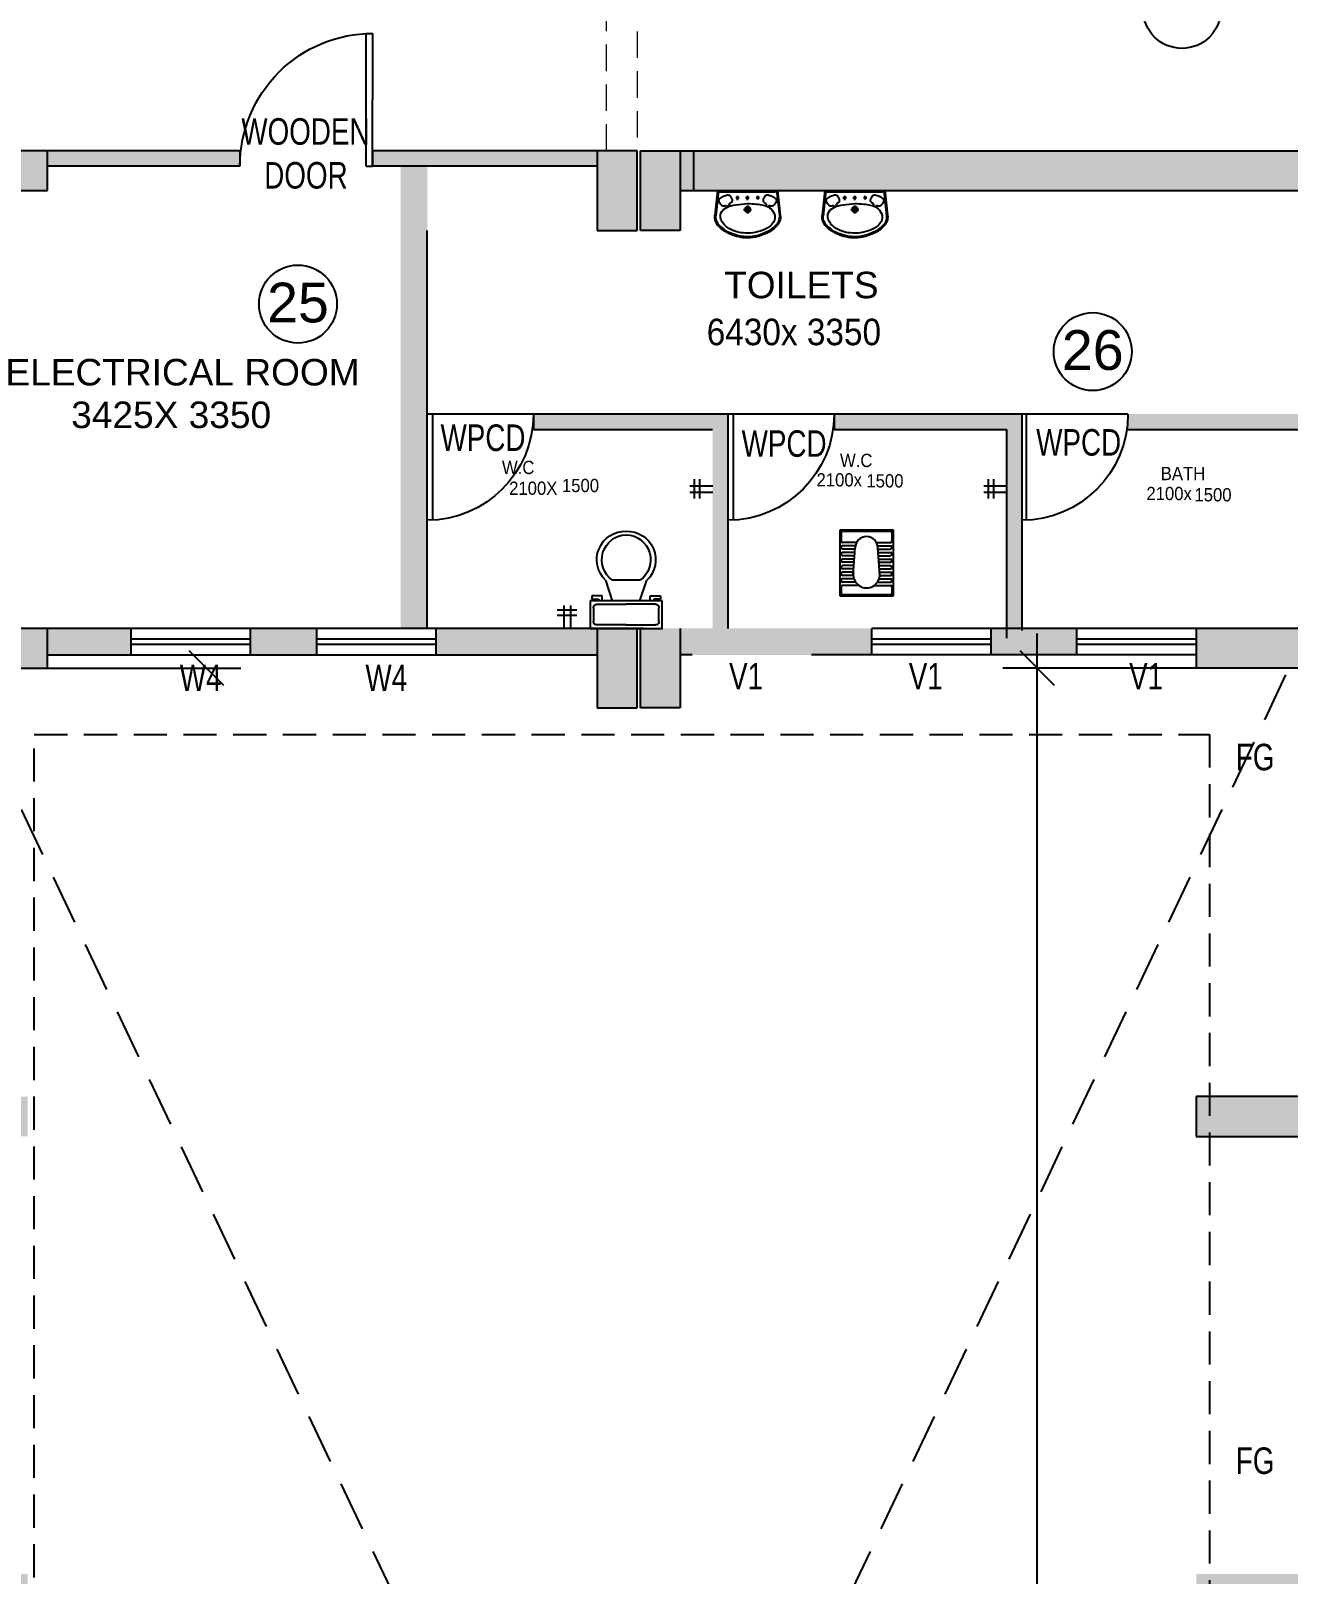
# Model space of a CAD drawing. Extents: x 11034434 to 11724204, y -4674497 to -3911811.
# Drawn here: x 11281736 to 11291213, y -4629742 to -4618108 of the extents above; entities that cross this region are included whole.
import ezdxf

# ---------------------------------------------------------------- set-up
doc = ezdxf.new("R2010")
doc.units = 0
doc.header["$MEASUREMENT"] = 0
for name, pattern in [('DASHED', [0.75, 0.5, -0.25]), ('DASHED2', [0.375, 0.25, -0.125]), ('HIDDEN', [0.375, 0.25, -0.125])]:
    doc.linetypes.add(name, pattern=pattern)
doc.layers.get('0').update_dxf_attribs({"color": 251, "linetype": 'CONTINUOUS'})
doc.layers.add('BEAM', color=251, linetype='CONTINUOUS')
doc.layers.add('HATCH', color=251, linetype='CONTINUOUS')
doc.styles.add('ARIAL', font='arial.ttf', dxfattribs={"width": 0.75})
doc.styles.get("Standard").update_dxf_attribs({"font": 'arial.ttf'})

msp = doc.modelspace()

# ---------------------------------------------------------------- hatches: boundary and pattern name
at = {"ltscale": 500}
for points in [[(11281860.7, -4619012), (11283312, -4619012), (11283312, -4619126.7), (11281860.7, -4619126.7)], [(11284312, -4619012.7), (11286005.7, -4619012.7), (11286005.7, -4619126.8), (11284312, -4619126.8)], [(11286630.7, -4619012), (11297450.7, -4619012), (11297450.7, -4619312), (11286630.7, -4619312)], [(11284523.9, -4619126.8), (11284523.9, -4622612), (11284723.9, -4622612), (11284723.9, -4619126.8)], [(11286875.4, -4621112), (11285523.9, -4621112.8), (11285523.9, -4620997.8), (11286990.4, -4620997), (11286990.4, -4622612), (11286875.4, -4622612)], [(11287790.7, -4620997), (11289205.7, -4620997), (11289205.7, -4622612), (11289090.7, -4622612), (11289090.7, -4621112), (11287790.7, -4621112)], [(11291305.7, -4621112), (11290005.7, -4621112), (11290005.7, -4620997), (11291420.7, -4620997), (11291420.7, -4622612), (11291305.7, -4622612)], [(11282490.7, -4622612), (11281860.7, -4622612), (11281860.7, -4622812), (11282490.7, -4622812)], [(11283890.7, -4622612), (11283390.7, -4622612), (11283390.7, -4622812), (11283890.7, -4622812)], [(11287641.3, -4622612), (11286630.7, -4622612), (11286630.7, -4622812), (11287641.3, -4622812)], [(11287620.7, -4622612), (11288075.7, -4622612), (11288075.7, -4622812), (11287620.7, -4622812)], [(11289620.7, -4622612), (11288975.7, -4622612), (11288975.7, -4622812), (11289620.7, -4622812)]]:
    msp.add_hatch(color=256, dxfattribs=at).paths.add_polyline_path(points)
at = {"lineweight": -3, "ltscale": 500}
msp.add_hatch(color=256, dxfattribs=at).paths.add_polyline_path([(11286005.7, -4622612), (11284790.7, -4622612), (11284790.7, -4622812), (11286005.7, -4622812)])
at = {"layer": 'HATCH', "ltscale": 500}
h = msp.add_hatch(color=251, dxfattribs=at)
h.dxf.hatch_style = 1
h.paths.add_polyline_path([(11284390.7, -4648802), (11284690.7, -4648802), (11284690.7, -4649702), (11284390.7, -4649702)])
h.paths.add_polyline_path([(11327800.7, -4652667), (11328700.7, -4652667), (11328700.7, -4652967), (11327800.7, -4652967)])
h.paths.add_polyline_path([(11302215.7, -4658732), (11302515.7, -4658732), (11302515.7, -4659632), (11302215.7, -4659632)])
h.paths.add_polyline_path([(11324600.7, -4658732), (11325200.7, -4658732), (11325200.7, -4659032), (11324600.7, -4659032)])
h.paths.add_polyline_path([(11280960.7, -4640612), (11281710.7, -4640612), (11281710.7, -4640912), (11280960.7, -4640912)])
h.paths.add_polyline_path([(11280960.7, -4644142), (11281860.7, -4644142), (11281860.7, -4644442), (11280960.7, -4644442)])
h.paths.add_polyline_path([(11317942.4, -4658632), (11318770.7, -4658632), (11318770.7, -4658932), (11317942.4, -4658932)])
h.paths.add_polyline_path([(11294185.7, -4658032), (11294485.7, -4658032), (11294485.7, -4658932), (11294185.7, -4658932)])
h.paths.add_polyline_path([(11288015.7, -4658182), (11288315.7, -4658182), (11288315.7, -4658932), (11288015.7, -4658932)])
h.paths.add_polyline_path([(11287690.7, -4658957), (11287990.7, -4658957), (11287990.7, -4659707), (11287690.7, -4659707)])
h.paths.add_polyline_path([(11280960.7, -4629742), (11281710.7, -4629742), (11281710.7, -4630042), (11280960.7, -4630042)])
h.paths.add_polyline_path([(11327800.7, -4629742), (11328700.7, -4629742), (11328700.7, -4630042), (11327800.7, -4630042)])
h.paths.add_polyline_path([(11280860.7, -4648802), (11281160.7, -4648802), (11281160.7, -4649702), (11280860.7, -4649702)])
h.paths.add_polyline_path([(11287690.7, -4658182), (11287990.7, -4658182), (11287990.7, -4658932), (11287690.7, -4658932)])
h.paths.add_polyline_path([(11327700.7, -4616012), (11328000.7, -4616012), (11328000.7, -4615033.7), (11327700.7, -4615033.7)])
h.paths.add_polyline_path([(11280960.7, -4637012), (11281710.7, -4637012), (11281710.7, -4637312), (11280960.7, -4637312)])
h.paths.add_polyline_path([(11309415.7, -4658732), (11309715.7, -4658732), (11309715.7, -4659632), (11309415.7, -4659632)])
h.paths.add_polyline_path([(11327800.7, -4609782), (11328700.7, -4609782), (11328700.7, -4610082), (11327800.7, -4610082)])
h.paths.add_polyline_path([(11327800.7, -4626142), (11328700.7, -4626142), (11328700.7, -4626442), (11327800.7, -4626442)])
h.paths.add_polyline_path([(11280960.7, -4633412), (11281710.7, -4633412), (11281710.7, -4633712), (11280960.7, -4633712)])
h.paths.add_polyline_path([(11313015.7, -4652702), (11313315.7, -4652702), (11313315.7, -4653602), (11313015.7, -4653602)])
h.paths.add_polyline_path([(11327800.7, -4633412), (11328700.7, -4633412), (11328700.7, -4633712), (11327800.7, -4633712)])
h.paths.add_polyline_path([(11286005.7, -4619012), (11286305.7, -4619012), (11286305.7, -4619612), (11286005.7, -4619612)])
h.paths.add_polyline_path([(11280960.7, -4619012), (11281860.7, -4619012), (11281860.7, -4619312), (11280960.7, -4619312)])
h.paths.add_polyline_path([(11327800.7, -4619012), (11328600.7, -4619012), (11328600.7, -4619312), (11327800.7, -4619312)])
h.paths.add_polyline_path([(11324600.7, -4647742), (11325299.6, -4647742), (11325299.6, -4648042), (11324600.7, -4648042)])
h.paths.add_polyline_path([(11321770.7, -4658632), (11322598.9, -4658632), (11322598.9, -4658932), (11321770.7, -4658932)])
h.paths.add_polyline_path([(11327800.7, -4640612), (11328700.7, -4640612), (11328700.7, -4640912), (11327800.7, -4640912)])
h.paths.add_polyline_path([(11286005.7, -4615412), (11286305.7, -4615412), (11286305.7, -4616012), (11286005.7, -4616012)])
h.paths.add_polyline_path([(11286330.7, -4615412), (11286630.7, -4615412), (11286630.7, -4616012), (11286330.7, -4616012)])
h.paths.add_polyline_path([(11282340.7, -4615112), (11282640.7, -4615112), (11282640.7, -4616012), (11282340.7, -4616012)])
h.paths.add_polyline_path([(11327800.7, -4658632), (11328700.7, -4658632), (11328700.7, -4658932), (11327800.7, -4658932)])
h.paths.add_polyline_path([(11300450.7, -4607482), (11300750.7, -4607482), (11300750.7, -4608382), (11300450.7, -4608382)])
h.paths.add_polyline_path([(11306480.7, -4607482), (11306780.7, -4607482), (11306780.7, -4608382), (11306480.7, -4608382)])
h.paths.add_polyline_path([(11284390.7, -4658182), (11284690.7, -4658182), (11284690.7, -4658932), (11284390.7, -4658932)])
h.paths.add_polyline_path([(11286330.7, -4619012), (11286630.7, -4619012), (11286630.7, -4619612), (11286330.7, -4619612)])
h.paths.add_polyline_path([(11297150.7, -4607482), (11297450.7, -4607482), (11297450.7, -4608382), (11297150.7, -4608382)])
h.paths.add_polyline_path([(11282340.7, -4609232), (11282640.7, -4609232), (11282640.7, -4609982), (11282340.7, -4609982)])
h.paths.add_polyline_path([(11286005.7, -4622612), (11286305.7, -4622612), (11286305.7, -4623212), (11286005.7, -4623212)])
h.paths.add_polyline_path([(11286330.7, -4623212), (11286630.7, -4623212), (11286630.7, -4622612), (11286330.7, -4622612)])
h.paths.add_polyline_path([(11284390.7, -4643692), (11284690.7, -4643692), (11284690.7, -4644442), (11284390.7, -4644442)])
h.paths.add_polyline_path([(11286005.7, -4609232), (11286305.7, -4609232), (11286305.7, -4609982), (11286005.7, -4609982)])
h.paths.add_polyline_path([(11283940.7, -4658957), (11284690.7, -4658957), (11284690.7, -4659257), (11283940.7, -4659257)])
h.paths.add_polyline_path([(11313015.7, -4658732), (11313315.7, -4658732), (11313315.7, -4659632), (11313015.7, -4659632)])
h.paths.add_polyline_path([(11284390.7, -4652702), (11284690.7, -4652702), (11284690.7, -4653452), (11284390.7, -4653452)])
h.paths.add_polyline_path([(11305815.7, -4658732), (11306115.7, -4658732), (11306115.7, -4659632), (11305815.7, -4659632)])
h.paths.add_polyline_path([(11327800.7, -4622612), (11328700.7, -4622612), (11328700.7, -4622912), (11327800.7, -4622912)])
h.paths.add_polyline_path([(11280960.7, -4626142), (11281710.7, -4626142), (11281710.7, -4626442), (11280960.7, -4626442)])
h.paths.add_polyline_path([(11321770.7, -4658957), (11322370.7, -4658957), (11322370.7, -4659257), (11321770.7, -4659257)])
h.paths.add_polyline_path([(11280685.7, -4658957), (11281435.7, -4658957), (11281435.7, -4659257), (11280685.7, -4659257)])
h.paths.add_polyline_path([(11318170.7, -4658957), (11318770.7, -4658957), (11318770.7, -4659257), (11318170.7, -4659257)])
h.paths.add_polyline_path([(11281860.7, -4622612), (11280960.7, -4622612), (11280960.7, -4622912), (11281860.7, -4622912)])
h.paths.add_polyline_path([(11294185.7, -4652702), (11294485.7, -4652702), (11294485.7, -4653602), (11294185.7, -4653602)])
h.paths.add_polyline_path([(11298615.7, -4658732), (11298915.7, -4658732), (11298915.7, -4659632), (11298615.7, -4659632)])
h.paths.add_polyline_path([(11318470.7, -4652702), (11318770.7, -4652702), (11318770.7, -4653602), (11318470.7, -4653602)])
h.paths.add_polyline_path([(11327800.7, -4644142), (11328700.7, -4644142), (11328700.7, -4644442), (11327800.7, -4644442)])
h.paths.add_polyline_path([(11327800.7, -4649402), (11328778.9, -4649402), (11328778.9, -4649702), (11327800.7, -4649702)])
h.paths.add_polyline_path([(11288760.7, -4609082), (11289060.7, -4609082), (11289060.7, -4609982), (11288760.7, -4609982)])
edge = h.paths.add_edge_path()
edge.add_line((11309265.7, -4609082), (11309265.7, -4609982))
edge.add_line((11321770.7, -4649702), (11322748.9, -4649702))
edge.add_line((11287690.7, -4643692), (11287690.7, -4644442))
edge.add_line((11309565.7, -4616012), (11309565.7, -4615112))
edge.add_line((11287990.7, -4653452), (11287990.7, -4652702))
edge.add_line((11288015.7, -4652702), (11288015.7, -4653452))
h.paths.add_polyline_path([(11306480.7, -4649402), (11307380.7, -4649402), (11307380.7, -4649702), (11306480.7, -4649702)], flags=17)
h.paths.add_polyline_path([(11291120.7, -4648802), (11291420.7, -4648802), (11291420.7, -4649702), (11291120.7, -4649702)], flags=17)
h.paths.add_polyline_path([(11288015.7, -4648952), (11288315.7, -4648952), (11288315.7, -4649702), (11288015.7, -4649702)], flags=17)
h.paths.add_polyline_path([(11288015.7, -4652702), (11288315.7, -4652702), (11288315.7, -4653452), (11288015.7, -4653452)], flags=17)
h.paths.add_polyline_path([(11296472.4, -4649402), (11297450.7, -4649402), (11297450.7, -4649702), (11296472.4, -4649702)], flags=17)
h.paths.add_polyline_path([(11298276.5, -4652702), (11299254.8, -4652702), (11299254.8, -4653002), (11298276.5, -4653002)], flags=17)
h.paths.add_polyline_path([(11311840.7, -4649402), (11312740.7, -4649402), (11312740.7, -4649702), (11311840.7, -4649702)], flags=17)
h.paths.add_polyline_path([(11300450.7, -4649402), (11301428.9, -4649402), (11301428.9, -4649702), (11300450.7, -4649702)], flags=17)
h.paths.add_polyline_path([(11317870.7, -4649402), (11318770.7, -4649402), (11318770.7, -4649702), (11317870.7, -4649702)], flags=17)
h.paths.add_polyline_path([(11287690.7, -4648952), (11287990.7, -4648952), (11287990.7, -4649702), (11287690.7, -4649702)], flags=17)
h.paths.add_polyline_path([(11287690.7, -4652702), (11287990.7, -4652702), (11287990.7, -4653452), (11287690.7, -4653452)], flags=17)
h.paths.add_polyline_path([(11311840.7, -4622612), (11312740.7, -4622612), (11312740.7, -4622912), (11311840.7, -4622912)], flags=17)
h.paths.add_polyline_path([(11306480.7, -4615412), (11306780.7, -4615412), (11306780.7, -4616012), (11306480.7, -4616012)], flags=16)
h.paths.add_polyline_path([(11306480.7, -4629742), (11307380.7, -4629742), (11307380.7, -4630042), (11306480.7, -4630042)], flags=17)
h.paths.add_polyline_path([(11303250.7, -4613552), (11303850.7, -4613552), (11303850.7, -4613852), (11303250.7, -4613852)], flags=17)
h.paths.add_polyline_path([(11303250.7, -4615712), (11303850.7, -4615712), (11303850.7, -4616012), (11303250.7, -4616012)], flags=16)
h.paths.add_polyline_path([(11311840.7, -4644142), (11312740.7, -4644142), (11312740.7, -4644442), (11311840.7, -4644442)], flags=17)
h.paths.add_polyline_path([(11287690.7, -4643692), (11287990.7, -4643692), (11287990.7, -4644442), (11287690.7, -4644442)], flags=17)
h.paths.add_polyline_path([(11297450.7, -4633712), (11296550.7, -4633712), (11296550.7, -4633412), (11297450.7, -4633412)], flags=17)
h.paths.add_polyline_path([(11290520.7, -4640612), (11291420.7, -4640612), (11291420.7, -4640912), (11290520.7, -4640912)], flags=17)
h.paths.add_polyline_path([(11297150.7, -4643842), (11297450.7, -4643842), (11297450.7, -4644742), (11297150.7, -4644742)], flags=17)
h.paths.add_polyline_path([(11290520.7, -4644142), (11291420.7, -4644142), (11291420.7, -4644442), (11290520.7, -4644442)], flags=17)
h.paths.add_polyline_path([(11306480.7, -4640612), (11307380.7, -4640612), (11307380.7, -4640912), (11306480.7, -4640912)], flags=17)
h.paths.add_polyline_path([(11288015.7, -4643692), (11288315.7, -4643692), (11288315.7, -4644442), (11288015.7, -4644442)], flags=17)
h.paths.add_polyline_path([(11290520.7, -4637012), (11291420.7, -4637012), (11291420.7, -4637312), (11290520.7, -4637312)], flags=17)
h.paths.add_polyline_path([(11311840.7, -4626142), (11312740.7, -4626142), (11312740.7, -4626442), (11311840.7, -4626442)], flags=17)
h.paths.add_polyline_path([(11311840.7, -4637012), (11312740.7, -4637012), (11312740.7, -4637312), (11311840.7, -4637312)], flags=17)
h.paths.add_polyline_path([(11311840.7, -4633412), (11312740.7, -4633412), (11312740.7, -4633712), (11311840.7, -4633712)], flags=17)
h.paths.add_polyline_path([(11315340.7, -4647742), (11315940.7, -4647742), (11315940.7, -4648042), (11315340.7, -4648042)], flags=17)
h.paths.add_polyline_path([(11321770.7, -4629742), (11322670.7, -4629742), (11322670.7, -4630042), (11321770.7, -4630042)], flags=17)
h.paths.add_polyline_path([(11317870.7, -4629742), (11318770.7, -4629742), (11318770.7, -4630042), (11317870.7, -4630042)], flags=17)
h.paths.add_polyline_path([(11300450.7, -4636712), (11300750.7, -4636712), (11300750.7, -4637612), (11300450.7, -4637612)], flags=17)
h.paths.add_polyline_path([(11306480.7, -4637012), (11307380.7, -4637012), (11307380.7, -4637312), (11306480.7, -4637312)], flags=17)
h.paths.add_polyline_path([(11321770.7, -4649402), (11322748.9, -4649402), (11322748.9, -4649702), (11321770.7, -4649702)], flags=17)
h.paths.add_polyline_path([(11297150.7, -4636712), (11297450.7, -4636712), (11297450.7, -4637612), (11297150.7, -4637612)], flags=17)
h.paths.add_polyline_path([(11318470.7, -4636712), (11318770.7, -4636712), (11318770.7, -4637612), (11318470.7, -4637612)], flags=17)
h.paths.add_polyline_path([(11300450.7, -4629742), (11301350.7, -4629742), (11301350.7, -4630042), (11300450.7, -4630042)], flags=17)
h.paths.add_polyline_path([(11313568.2, -4615712), (11314468.2, -4615712), (11314468.2, -4616012), (11313568.2, -4616012)], flags=17)
h.paths.add_polyline_path([(11317870.7, -4615712), (11318770.7, -4615712), (11318770.7, -4616012), (11317870.7, -4616012)], flags=17)
h.paths.add_polyline_path([(11321770.7, -4615712), (11322670.7, -4615712), (11322670.7, -4616012), (11321770.7, -4616012)], flags=17)
h.paths.add_polyline_path([(11306480.7, -4633412), (11307380.7, -4633412), (11307380.7, -4633712), (11306480.7, -4633712)], flags=17)
h.paths.add_polyline_path([(11300450.7, -4633412), (11301350.7, -4633412), (11301350.7, -4633712), (11300450.7, -4633712)], flags=17)
h.paths.add_polyline_path([(11294020.7, -4647742), (11294620.7, -4647742), (11294620.7, -4648042), (11294020.7, -4648042)], flags=17)
h.paths.add_polyline_path([(11306480.7, -4622612), (11307380.7, -4622612), (11307380.7, -4622912), (11306480.7, -4622912)], flags=17)
h.paths.add_polyline_path([(11290520.7, -4633412), (11291420.7, -4633412), (11291420.7, -4633712), (11290520.7, -4633712)], flags=17)
h.paths.add_polyline_path([(11321770.7, -4633412), (11322670.7, -4633412), (11322670.7, -4633712), (11321770.7, -4633712)], flags=17)
h.paths.add_polyline_path([(11317870.7, -4633412), (11318770.7, -4633412), (11318770.7, -4633712), (11317870.7, -4633712)], flags=17)
h.paths.add_polyline_path([(11321770.7, -4636712), (11322070.7, -4636712), (11322070.7, -4637612), (11321770.7, -4637612)], flags=17)
h.paths.add_polyline_path([(11300450.7, -4640312), (11300750.7, -4640312), (11300750.7, -4641212), (11300450.7, -4641212)], flags=17)
h.paths.add_polyline_path([(11321770.7, -4643842), (11322070.7, -4643842), (11322070.7, -4644742), (11321770.7, -4644742)], flags=17)
h.paths.add_polyline_path([(11306480.7, -4626142), (11307380.7, -4626142), (11307380.7, -4626442), (11306480.7, -4626442)], flags=17)
h.paths.add_polyline_path([(11318470.7, -4625842), (11318770.7, -4625842), (11318770.7, -4626742), (11318470.7, -4626742)], flags=17)
h.paths.add_polyline_path([(11321770.7, -4625842), (11322070.7, -4625842), (11322070.7, -4626742), (11321770.7, -4626742)], flags=17)
h.paths.add_polyline_path([(11296550.7, -4629742), (11297450.7, -4629742), (11297450.7, -4630042), (11296550.7, -4630042)], flags=17)
h.paths.add_polyline_path([(11311645.4, -4629741.8), (11312740.7, -4629742), (11312740.7, -4630042), (11311645.4, -4630041.8)], flags=17)
h.paths.add_polyline_path([(11290520.7, -4629742), (11291420.7, -4629742), (11291420.7, -4630042), (11290520.7, -4630042)], flags=17)
h.paths.add_polyline_path([(11305476.5, -4652702), (11306454.8, -4652702), (11306454.8, -4653002), (11305476.5, -4653002)], flags=17)
h.paths.add_polyline_path([(11297150.7, -4640312), (11297450.7, -4640312), (11297450.7, -4641212), (11297150.7, -4641212)], flags=17)
h.paths.add_polyline_path([(11293005.7, -4609982), (11293305.7, -4609982), (11293305.7, -4609182), (11293005.7, -4609182)], flags=17)
h.paths.add_polyline_path([(11321770.7, -4622312), (11322070.7, -4622312), (11322070.7, -4623212), (11321770.7, -4623212)], flags=17)
h.paths.add_polyline_path([(11297150.7, -4612952), (11297450.7, -4612952), (11297450.7, -4613852), (11297150.7, -4613852)], flags=17)
h.paths.add_polyline_path([(11311840.7, -4619012), (11312740.7, -4619012), (11312740.7, -4619312), (11311840.7, -4619312)], flags=17)
h.paths.add_polyline_path([(11306480.7, -4612952), (11306780.7, -4612952), (11306780.7, -4613852), (11306480.7, -4613852)], flags=17)
h.paths.add_polyline_path([(11293005.7, -4615112), (11293305.7, -4615112), (11293305.7, -4616012), (11293005.7, -4616012)], flags=17)
h.paths.add_polyline_path([(11309265.7, -4615112), (11309565.7, -4615112), (11309565.7, -4616012), (11309265.7, -4616012)], flags=16)
h.paths.add_polyline_path([(11290520.7, -4619012), (11291420.7, -4619012), (11291420.7, -4619312), (11290520.7, -4619312)], flags=17)
h.paths.add_polyline_path([(11300450.7, -4619012), (11301095.7, -4619012), (11301095.7, -4619312), (11300450.7, -4619312)], flags=17)
h.paths.add_polyline_path([(11288760.7, -4615112), (11289060.7, -4615112), (11289060.7, -4616012), (11288760.7, -4616012)], flags=17)
h.paths.add_polyline_path([(11318470.7, -4609082), (11318770.7, -4609082), (11318770.7, -4609982), (11318470.7, -4609982)], flags=17)
h.paths.add_polyline_path([(11297150.7, -4615112), (11297450.7, -4615112), (11297450.7, -4616012), (11297150.7, -4616012)], flags=17)
h.paths.add_polyline_path([(11313868.2, -4609082), (11314168.2, -4609082), (11314168.2, -4609982), (11313868.2, -4609982)], flags=17)
h.paths.add_polyline_path([(11321770.7, -4619012), (11322670.7, -4619012), (11322670.7, -4619312), (11321770.7, -4619312)], flags=17)
h.paths.add_polyline_path([(11297150.7, -4625842), (11297450.7, -4625842), (11297450.7, -4626742), (11297150.7, -4626742)], flags=17)
h.paths.add_polyline_path([(11290520.7, -4622612), (11291420.7, -4622612), (11291420.7, -4622912), (11290520.7, -4622912)], flags=17)
h.paths.add_polyline_path([(11309265.7, -4609082), (11309565.7, -4609082), (11309565.7, -4609982), (11309265.7, -4609982)], flags=17)
h.paths.add_polyline_path([(11317870.7, -4619012), (11318770.7, -4619012), (11318770.7, -4619312), (11317870.7, -4619312)], flags=17)
h.paths.add_polyline_path([(11321770.7, -4609082), (11322070.7, -4609082), (11322070.7, -4609982), (11321770.7, -4609982)], flags=17)
h.paths.add_polyline_path([(11309076.5, -4652702), (11310054.8, -4652702), (11310054.8, -4653002), (11309076.5, -4653002)], flags=17)
h.paths.add_polyline_path([(11306480.7, -4619012), (11307380.7, -4619012), (11307380.7, -4619312), (11306480.7, -4619312)], flags=17)
h.paths.add_polyline_path([(11306480.7, -4644142), (11307380.7, -4644142), (11307380.7, -4644442), (11306480.7, -4644442)], flags=17)
h.paths.add_polyline_path([(11300450.7, -4622312), (11300750.7, -4622312), (11300750.7, -4623212), (11300450.7, -4623212)], flags=17)
h.paths.add_polyline_path([(11311840.7, -4640612), (11312740.7, -4640612), (11312740.7, -4640912), (11311840.7, -4640912)], flags=17)
h.paths.add_polyline_path([(11297150.7, -4623212), (11297450.7, -4623212), (11297450.7, -4622314.4), (11297150.7, -4622314.4)], flags=17)
h.paths.add_polyline_path([(11318470.7, -4640312), (11318770.7, -4640312), (11318770.7, -4641212), (11318470.7, -4641212)], flags=17)
h.paths.add_polyline_path([(11300450.7, -4643842), (11300750.7, -4643842), (11300750.7, -4644742), (11300450.7, -4644742)], flags=17)
h.paths.add_polyline_path([(11321770.7, -4640312), (11322070.7, -4640312), (11322070.7, -4641212), (11321770.7, -4641212)], flags=17)
h.paths.add_polyline_path([(11296472.4, -4619012), (11297450.7, -4619012), (11297450.7, -4619312), (11296472.4, -4619312)], flags=17)
h.paths.add_polyline_path([(11318470.7, -4643842), (11318770.7, -4643842), (11318770.7, -4644742), (11318470.7, -4644742)], flags=17)
h.paths.add_polyline_path([(11300450.7, -4625842), (11300750.7, -4625842), (11300750.7, -4626742), (11300450.7, -4626742)], flags=17)
h.paths.add_polyline_path([(11290520.7, -4626142), (11291420.7, -4626142), (11291420.7, -4626442), (11290520.7, -4626442)], flags=17)
h.paths.add_polyline_path([(11318470.7, -4622312), (11318770.7, -4622312), (11318770.7, -4623212), (11318470.7, -4623212)], flags=17)
h.paths.add_polyline_path([(11322070.7, -4652759.1), (11321770.7, -4652759.1), (11321770.7, -4653680.2), (11322070.7, -4653680.2)])

# ---------------------------------------------------------------- linework, layer by layer
at = {"color": 1, "lineweight": 25}
for p, q in [((11284262, -4619126.9), (11284262.7, -4618128.2)), ((11284312, -4619126.9), (11284312.7, -4618126.9)), ((11283312, -4619012.5), (11283312, -4619126.7)), ((11284312, -4619011.9), (11284312, -4619126.9)), ((11284262, -4619126.9), (11284312, -4619126.9))]:
    msp.add_line(p, q, dxfattribs=at)
at = {"lineweight": 25}
for p, q in [((11281860.7, -4619012), (11280960.7, -4619012)), ((11281860.7, -4619312), (11281860.7, -4619012)), ((11283312, -4619012.5), (11281860.7, -4619012)), ((11286005.7, -4619012), (11284312, -4619012.7)), ((11286005.7, -4619012), (11286005.7, -4619612)), ((11286305.7, -4619012), (11286005.7, -4619012)), ((11286305.7, -4619612), (11286305.7, -4619012)), ((11286330.7, -4619612), (11286330.7, -4619012)), ((11286330.7, -4619012), (11296472.4, -4619012)), ((11286630.7, -4619012), (11286630.7, -4619612)), ((11283312, -4619126.9), (11281860.7, -4619126.9)), ((11286005.7, -4619126.8), (11284312.1, -4619126.9)), ((11280960.7, -4619312), (11281860.7, -4619312)), ((11286630.7, -4619312), (11291420.7, -4619312)), ((11286912, -4619312), (11286891.2, -4619496.7)), ((11286919.9, -4619312), (11286898.5, -4619503.4)), ((11286912, -4619312), (11287364.4, -4619312)), ((11287356.4, -4619312), (11287377.9, -4619503.4)), ((11287364.4, -4619312), (11287385.1, -4619496.7)), ((11287720.7, -4619312), (11287700, -4619496.7)), ((11287728.7, -4619312), (11287707.2, -4619503.4)), ((11287720.7, -4619312), (11288173.1, -4619312)), ((11288165.2, -4619312), (11288186.6, -4619503.4)), ((11288173.1, -4619312), (11288193.8, -4619496.7)), ((11286927.1, -4619321.6), (11287345, -4619322.7)), ((11287074.9, -4619366.4), (11287048.7, -4619366.4)), ((11287062.8, -4619383.9), (11287062.8, -4619351.4)), ((11287149.7, -4619366.4), (11287123.4, -4619366.4)), ((11287137.6, -4619383.9), (11287137.6, -4619351.4)), ((11287139.1, -4619485.4), (11287139.1, -4619424)), ((11287228.9, -4619366.4), (11287202.7, -4619366.4)), ((11287216.8, -4619378.7), (11287216.8, -4619351.4)), ((11287735.8, -4619321.6), (11288153.7, -4619322.7)), ((11287883.6, -4619366.4), (11287857.4, -4619366.4)), ((11287871.5, -4619383.9), (11287871.5, -4619351.4)), ((11287958.4, -4619366.4), (11287932.2, -4619366.4)), ((11287946.3, -4619383.9), (11287946.3, -4619351.4)), ((11287947.8, -4619485.4), (11287947.8, -4619424)), ((11288037.7, -4619366.4), (11288011.4, -4619366.4)), ((11288025.6, -4619378.7), (11288025.6, -4619351.4)), ((11287108.8, -4619455.3), (11287169.1, -4619455.3)), ((11287917.6, -4619455.3), (11287977.9, -4619455.3)), ((11284723.9, -4622612), (11284723.9, -4619612)), ((11286005.7, -4619612), (11286305.7, -4619612)), ((11286630.7, -4619612), (11286330.7, -4619612)), ((11290005.7, -4620997), (11284723.9, -4620997)), ((11284763.9, -4620997), (11284763.9, -4621796)), ((11285523.9, -4620998.6), (11285523.9, -4621112)), ((11287030.7, -4620997), (11287030.7, -4621796)), ((11287790.7, -4620997), (11287790.7, -4621112)), ((11289237.7, -4620997), (11289237.7, -4621797)), ((11285523.9, -4621112), (11286875, -4621112)), ((11287790.7, -4621112), (11289090.7, -4621112)), ((11289997.1, -4621113.5), (11291305.7, -4621112)), ((11286738.3, -4621633.5), (11286738.3, -4621486.6)), ((11286778.3, -4621633.5), (11286778.3, -4621486.6)), ((11288953.6, -4621633.5), (11288953.6, -4621486.6)), ((11288993.6, -4621633.5), (11288993.6, -4621486.6)), ((11286875.4, -4621539.1), (11286704.2, -4621539.1)), ((11286875.4, -4621589.1), (11286704.2, -4621589.1)), ((11289090.7, -4621539.1), (11288919.4, -4621539.1)), ((11289090.7, -4621589.1), (11288919.4, -4621589.1)), ((11287835.1, -4622369.3), (11287835.1, -4621869.3)), ((11287835.1, -4621869.3), (11288235.1, -4621869.3)), ((11288235.1, -4621869.3), (11288235.1, -4622369.3)), ((11287845.1, -4621889.3), (11287845.1, -4621954.3)), ((11287855.1, -4621879.3), (11288215.1, -4621879.3)), ((11287960.1, -4621964.3), (11287855.1, -4621964.3)), ((11287951.5, -4621989.3), (11287855.1, -4621989.3)), ((11288110.1, -4621964.3), (11288215.1, -4621964.3)), ((11288118.8, -4621989.3), (11288215.1, -4621989.3)), ((11288225.1, -4621889.3), (11288225.1, -4621954.3)), ((11287845.1, -4621999.3), (11287845.1, -4622004.3)), ((11287845.1, -4622049.3), (11287845.1, -4622054.3)), ((11287845.1, -4622099.3), (11287845.1, -4622104.3)), ((11287949.4, -4622014.3), (11287855.1, -4622014.3)), ((11287947.6, -4622039.3), (11287855.1, -4622039.3)), ((11287945.7, -4622064.3), (11287855.1, -4622064.3)), ((11287943.9, -4622089.3), (11287855.1, -4622089.3)), ((11287935.1, -4622207.4), (11287950.1, -4622004.3)), ((11288135.1, -4622207.4), (11288120.1, -4622004.3)), ((11288120.9, -4622014.3), (11288215.1, -4622014.3)), ((11288122.7, -4622039.3), (11288215.1, -4622039.3)), ((11288124.6, -4622064.3), (11288215.1, -4622064.3)), ((11288126.4, -4622089.3), (11288215.1, -4622089.3)), ((11288225.1, -4621999.3), (11288225.1, -4622004.3)), ((11288225.1, -4622049.3), (11288225.1, -4622054.3)), ((11288225.1, -4622099.3), (11288225.1, -4622104.3)), ((11287845.1, -4622149.3), (11287845.1, -4622154.3)), ((11287845.1, -4622199.3), (11287845.1, -4622204.3)), ((11287942, -4622114.3), (11287855.1, -4622114.3)), ((11287940.2, -4622139.3), (11287855.1, -4622139.3)), ((11287938.3, -4622164.3), (11287855.1, -4622164.3)), ((11287936.5, -4622189.3), (11287855.1, -4622189.3)), ((11287935.4, -4622214.3), (11287855.1, -4622214.3)), ((11288128.3, -4622114.3), (11288215.1, -4622114.3)), ((11288130.1, -4622139.3), (11288215.1, -4622139.3)), ((11288132, -4622164.3), (11288215.1, -4622164.3)), ((11288133.8, -4622189.3), (11288215.1, -4622189.3)), ((11288134.9, -4622214.3), (11288215.1, -4622214.3)), ((11288225.1, -4622149.3), (11288225.1, -4622154.3)), ((11288225.1, -4622199.3), (11288225.1, -4622204.3)), ((11286120.4, -4622405.1), (11286068.7, -4622249.9)), ((11286327.3, -4622249.9), (11286120.4, -4622249.9)), ((11286327.3, -4622405.1), (11286379, -4622249.9)), ((11287845.1, -4622249.3), (11287845.1, -4622254.3)), ((11287845.1, -4622299.3), (11287845.1, -4622349.3)), ((11287940.4, -4622239.3), (11287855.1, -4622239.3)), ((11287952.9, -4622264.3), (11287855.1, -4622264.3)), ((11287977.8, -4622289.3), (11287855.1, -4622289.3)), ((11288092.5, -4622289.3), (11288215.1, -4622289.3)), ((11288117.3, -4622264.3), (11288215.1, -4622264.3)), ((11288129.9, -4622239.3), (11288215.1, -4622239.3)), ((11288225.1, -4622249.3), (11288225.1, -4622254.3)), ((11288225.1, -4622299.3), (11288225.1, -4622349.3)), ((11285756.2, -4622612), (11285756.2, -4622440.7)), ((11285806.2, -4622612), (11285806.2, -4622440.7)), ((11286495.4, -4622405.1), (11285952.3, -4622405.1)), ((11285952.3, -4622405.1), (11285952.3, -4622612)), ((11286042.8, -4622366.3), (11285965.2, -4622366.3)), ((11285965.2, -4622366.3), (11285965.2, -4622392.1)), ((11285965.2, -4622392.1), (11286016.9, -4622392.1)), ((11285978.2, -4622560.2), (11285978.2, -4622456.8)), ((11286004, -4622430.9), (11286223.8, -4622430.9)), ((11286016.9, -4622392.1), (11286016.9, -4622405.1)), ((11286042.8, -4622405.1), (11286042.8, -4622366.3)), ((11286443.7, -4622430.9), (11286223.8, -4622430.9)), ((11286404.9, -4622366.3), (11286482.5, -4622366.3)), ((11286404.9, -4622405.1), (11286404.9, -4622366.3)), ((11286482.5, -4622392.1), (11286430.7, -4622392.1)), ((11286430.7, -4622392.1), (11286430.7, -4622405.1)), ((11286469.5, -4622560.2), (11286469.5, -4622456.8)), ((11286482.5, -4622366.3), (11286482.5, -4622392.1)), ((11286495.4, -4622612), (11286495.4, -4622405.1)), ((11288235.1, -4622369.3), (11287835.1, -4622369.3)), ((11288215.1, -4622359.3), (11287855.1, -4622359.3)), ((11285850.6, -4622474.9), (11285703.6, -4622474.9)), ((11285850.6, -4622514.9), (11285703.6, -4622514.9)), ((11286005.7, -4622612), (11280960.7, -4622612)), ((11281860.7, -4622912), (11281860.7, -4622612)), ((11282490.7, -4622812), (11282490.7, -4622612)), ((11283390.7, -4622812), (11283390.7, -4622612)), ((11283890.7, -4622812), (11283890.7, -4622612)), ((11284790.7, -4622812), (11284790.7, -4622612)), ((11286353.9, -4622612), (11285898.9, -4622612)), ((11285952.3, -4622612), (11286226.3, -4622612)), ((11286223.8, -4622586.1), (11286004, -4622586.1)), ((11286005.7, -4622612), (11286005.7, -4623212)), ((11286223.8, -4622586.1), (11286443.7, -4622586.1)), ((11286223.8, -4622612), (11286497.9, -4622612)), ((11286305.7, -4623212), (11286305.7, -4622612)), ((11286330.7, -4623212), (11286330.7, -4622612)), ((11286630.7, -4622612), (11286630.7, -4623212)), ((11288075.7, -4622812), (11288075.7, -4622612)), ((11291205.7, -4622612), (11288075.7, -4622612)), ((11291420.7, -4622612), (11288675.7, -4622612)), ((11288975.7, -4622812), (11288975.7, -4622612)), ((11289322.1, -4644502), (11289322.1, -4622652)), ((11289620.7, -4622812), (11289620.7, -4622612)), ((11290520.7, -4622612), (11290520.7, -4622912)), ((11282490.7, -4622692), (11283390.7, -4622692)), ((11282490.7, -4622732), (11283390.7, -4622732)), ((11283890.7, -4622692), (11284790.7, -4622692)), ((11283890.7, -4622732), (11284790.7, -4622732)), ((11280960.7, -4622912), (11283319.3, -4622912)), ((11281860.7, -4622812), (11286005.7, -4622812)), ((11286720.7, -4622812), (11286630.7, -4622812)), ((11290520.7, -4622812), (11287620.7, -4622812)), ((11291420.7, -4622912), (11289062.1, -4622912)), ((11286005.7, -4623212), (11286305.7, -4623212)), ((11286630.7, -4623212), (11286330.7, -4623212)), ((11291420.7, -4626142), (11290520.7, -4626142)), ((11290520.7, -4626142), (11290520.7, -4626442)), ((11290520.7, -4626442), (11291420.7, -4626442))]:
    msp.add_line(p, q, dxfattribs=at)
at = {"lineweight": 25, "ltscale": 500}
msp.add_line((11286730.7, -4619012), (11286730.7, -4619312), dxfattribs=at)
for p, q in [((11286990.7, -4620997), (11286990.7, -4622612)), ((11289205.7, -4620997), (11289205.7, -4622629.2)), ((11289090.7, -4621112), (11289090.7, -4622686.7))]:
    msp.add_line(p, q)
at = {"linetype": 'ByBlock', "lineweight": 25}
for p, q in [((11283189.3, -4623042), (11282929.3, -4622782)), ((11289452.1, -4623042), (11289192.1, -4622782))]:
    msp.add_line(p, q, dxfattribs=at)
at = {"lineweight": 25, "ltscale": 2}
for p, q in [((11288075.7, -4622692), (11288975.7, -4622692)), ((11288075.7, -4622732), (11288975.7, -4622732)), ((11289620.7, -4622692), (11290520.7, -4622692)), ((11289620.7, -4622732), (11290520.7, -4622732))]:
    msp.add_line(p, q, dxfattribs=at)
at = {"linetype": 'DASHED2', "lineweight": 25, "ltscale": 1500}
for p, q in [((11291220.7, -4644142), (11281160.7, -4622912)), ((11281160.7, -4644142), (11291220.7, -4622912))]:
    msp.add_line(p, q, dxfattribs=at)
at = {"linetype": 'DASHED', "lineweight": 25, "ltscale": 500}
for p, q in [((11281760.7, -4643642), (11281760.7, -4623412)), ((11281760.7, -4623412), (11290620.7, -4623412)), ((11290620.7, -4623412), (11290620.7, -4643642))]:
    msp.add_line(p, q, dxfattribs=at)
at = {"lineweight": -3, "ltscale": 500}
for centre in [(11290413.2, -4617946.4), (11283749.2, -4620167.7), (11289740.2, -4620525.6)]:
    msp.add_circle(centre, 293.8, dxfattribs=at)
for centre, radius, start, end in [((11287855.1, -4621889.3), 10, 89.99691, 180), ((11287855.1, -4621954.3), 10, 180, 270), ((11287855.1, -4621999.3), 10, 90, 180), ((11288035.1, -4622004.3), 85, 0, 180), ((11288215.1, -4621889.3), 10, 0, 90), ((11288215.1, -4621954.3), 10, 270, 0), ((11288215.1, -4621999.3), 10, 0, 90), ((11287855.1, -4622004.3), 10, 180, 270), ((11287855.1, -4622049.3), 10, 90, 180), ((11287855.1, -4622054.3), 10, 180, 270), ((11287855.1, -4622099.3), 10, 90, 180), ((11287855.1, -4622104.3), 10, 180, 270), ((11288215.1, -4622004.3), 10, 270, 0), ((11288215.1, -4622049.3), 10, 0, 90), ((11288215.1, -4622054.3), 10, 270, 0), ((11288215.1, -4622099.3), 10, 0, 90), ((11288215.1, -4622104.3), 10, 270, 0), ((11287855.1, -4622149.3), 10, 90, 180), ((11287855.1, -4622154.3), 10, 180, 270), ((11287855.1, -4622199.3), 10, 90, 180), ((11287855.1, -4622204.3), 10, 180, 270), ((11288035.1, -4622207.4), 100, 171.55022, 8.44978), ((11288215.1, -4622149.3), 10, 0, 90), ((11288215.1, -4622154.3), 10, 270, 0), ((11288215.1, -4622199.3), 10, 0, 90), ((11288215.1, -4622204.3), 10, 270, 0), ((11287855.1, -4622249.3), 10, 90, 180), ((11287855.1, -4622254.3), 10, 180, 270), ((11287855.1, -4622299.3), 10, 90, 180), ((11288215.1, -4622249.3), 10, 0, 90), ((11288215.1, -4622254.3), 10, 270, 0), ((11288215.1, -4622299.3), 10, 0, 90), ((11287855.1, -4622349.3), 10, 180, 270), ((11288215.1, -4622349.3), 10, 270, 0)]:
    msp.add_arc(centre, radius, start, end)
at = {"color": 1, "extrusion": (0, 0, -1)}
msp.add_ellipse((11284312, -4619126.9), major_axis=(1.4, -1000), ratio=1, start_param=1.5728096, end_param=3.143606, dxfattribs=at)
at = {"extrusion": (0, 0, -1)}
for centre, major_axis, start_param, end_param in [((11286931.8, -4619297.4), (24.7, 0), 1.7654674, 2.50956), ((11287339.4, -4619289.7), (33.5, 0), 0.7272512, 1.402875), ((11287740.6, -4619297.4), (24.7, 0), 1.7654674, 2.50956), ((11288148.1, -4619289.7), (33.5, 0), 0.7272512, 1.402875), ((11286943.5, -4619388), (20.7, 0), 2.6618836, 4.2448997), ((11286979.1, -4619379.6), (56.9, -0.3), 2.1764576, 2.8166911), ((11287014.2, -4619466.9), (126.1, 0.3), 4.0271905, 4.3730335), ((11286957.9, -4619412.5), (17.9, 0), 0.8808481, 2.2609081), ((11286975.2, -4619432.4), (6.08, 6.08), 4.7305459, 6.1279799), ((11286988, -4619378.1), (34, 0), 4.2221211, 5.0849582), ((11287062.3, -4619585.3), (166.8, -0.1), 4.1811118, 4.6415593), ((11286976.7, -4619433.4), (6.17, -6.17), 4.3547788, 6.0271235), ((11287007.8, -4619418.7), (8.55, 0.03), 1.4551881, 3.796569), ((11286972.1, -4619386.7), (49.2, -0.1), -0.960797, -0.2254119), ((11287024.6, -4619426.3), (26.8, -0.2), 3.6288583, 4.4202337), ((11286989.4, -4619384.6), (31.9, 0.1), -0.2767666, 0.5253072), ((11287172.8, -4620210.2), (800.7, -0.8), 4.5581593, 4.668067), ((11287062.8, -4619366.4), (6.43, -0.02), 3.1390351, 9.4222204), ((11287137.6, -4619366.4), (6.43, -0.08), 3.1288296, 9.4120149), ((11287135, -4620142.3), (732.1, -0.1), -1.5666704, -1.4740791), ((11287183.9, -4619709.2), (296.4, 0.3), -1.4957942, -1.328336), ((11287216.8, -4619366.4), (6.43, -0.02), 3.1390351, 9.4222204), ((11287239.4, -4619530.1), (109.8, 0), -1.4310172, -0.4361462), ((11287289, -4619384.6), (31.9, 0), 2.6203276, 3.4224013), ((11287306.4, -4619386.7), (49.2, -0.3), 3.3597347, 4.0951198), ((11287253.8, -4619426.3), (26.8, 0.2), -1.2786411, -0.4872657), ((11287271.9, -4619418.5), (7.39, 0), -0.7277236, 1.3733367), ((11287290.5, -4619378.1), (34, 0), 4.3398197, 5.2026568), ((11287301.1, -4619432.7), (5.47, -5.47), 2.0970528, 3.5418085), ((11287303.2, -4619432.4), (6.08, 6.08), 4.8675944, 6.2650284), ((11287264.2, -4619466.9), (126.1, -1.1), -1.2380361, -0.8921931), ((11287320.6, -4619412.5), (17.9, 0), 0.8806845, 2.2607445), ((11287299.3, -4619379.6), (56.9, 0.3), 0.3249018, 0.9651353), ((11287335, -4619388), (20.7, 0), -1.1015071, 0.481509), ((11287752.2, -4619388), (20.7, 0), 2.6618836, 4.2448997), ((11287787.9, -4619379.6), (56.9, -0.3), 2.1764576, 2.8166911), ((11287823, -4619466.9), (126.1, 0.3), 4.0271905, 4.3730335), ((11287766.6, -4619412.5), (17.9, 0), 0.8808481, 2.2609081), ((11287784, -4619432.4), (6.08, 6.08), 4.7305459, 6.1279799), ((11287796.7, -4619378.1), (34, 0), 4.2221211, 5.0849582), ((11287871, -4619585.3), (166.8, -0.1), 4.1811118, 4.6415593), ((11287785.4, -4619433.4), (6.17, -6.17), 4.3547788, 6.0271235), ((11287816.6, -4619418.7), (8.55, 0.03), 1.4551881, 3.796569), ((11287780.8, -4619386.7), (49.2, -0.1), -0.960797, -0.2254119), ((11287833.4, -4619426.3), (26.8, -0.2), 3.6288583, 4.4202337), ((11287798.2, -4619384.6), (31.9, 0.1), -0.2767666, 0.5253072), ((11287981.5, -4620210.2), (800.7, -0.8), 4.5581593, 4.668067), ((11287871.5, -4619366.4), (6.43, -0.02), 3.1390351, 9.4222204), ((11287946.3, -4619366.4), (6.43, -0.08), 3.1288296, 9.4120149), ((11287943.7, -4620142.3), (732.1, -0.1), -1.5666704, -1.4740791), ((11287992.6, -4619709.2), (296.4, 0.3), -1.4957942, -1.328336), ((11288025.6, -4619366.4), (6.43, -0.02), 3.1390351, 9.4222204), ((11288048.2, -4619530.1), (109.8, 0), -1.4310172, -0.4361462), ((11288097.8, -4619384.6), (31.9, 0), 2.6203276, 3.4224013), ((11288115.1, -4619386.7), (49.2, -0.3), 3.3597347, 4.0951198), ((11288062.6, -4619426.3), (26.8, 0.2), -1.2786411, -0.4872657), ((11288080.7, -4619418.5), (7.39, 0), -0.7277236, 1.3733367), ((11288099.2, -4619378.1), (34, 0), 4.3398197, 5.2026568), ((11288109.8, -4619432.7), (5.47, -5.47), 2.0970528, 3.5418085), ((11288112, -4619432.4), (6.08, 6.08), 4.8675944, 6.2650284), ((11288073, -4619466.9), (126.1, -1.1), -1.2380361, -0.8921931), ((11288129.3, -4619412.5), (17.9, 0), 0.8806845, 2.2607445), ((11288108.1, -4619379.6), (56.9, 0.3), 0.3249018, 0.9651353), ((11288143.7, -4619388), (20.7, 0), -1.1015071, 0.481509), ((11286973.9, -4619506.8), (83.2, 0.1), 2.8501182, 3.2647513), ((11286998, -4619509.4), (106, 0.1), 2.3105523, 2.9425723), ((11286976.3, -4619510.4), (78.1, 0), 2.5623759, 3.2316934), ((11287029, -4619503.3), (94.7, 0), 2.8905372, 3.3629836), ((11287009.9, -4619514.7), (80.1, 0), 3.5544949, 4.2995475), ((11287056.2, -4619485.2), (126, -0.2), 2.0540554, 2.8027512), ((11287139.1, -4619455.3), (21.6, 0), 3.1412542, 9.4244395), ((11287139.1, -4619455.3), (15.5, 0.1), 3.1453081, 9.4284934), ((11287139.1, -4619455.3), (10.9, 0), 3.1420474, 9.4252327), ((11287273.8, -4619511.7), (70.9, 0), -0.4051992, 0.5657295), ((11287283.6, -4619508), (94.4, -0.1), -0.0496578, 0.8381164), ((11287286.5, -4619509.8), (99.5, 0), -0.132539, 0.8487312), ((11287782.6, -4619506.8), (83.2, 0.1), 2.8501182, 3.2647513), ((11287806.7, -4619509.4), (106, 0.1), 2.3105523, 2.9425723), ((11287785, -4619510.4), (78.1, 0), 2.5623759, 3.2316934), ((11287837.7, -4619503.3), (94.7, 0), 2.8905372, 3.3629836), ((11287818.7, -4619514.7), (80.1, 0), 3.5544949, 4.2995475), ((11287864.9, -4619485.2), (126, -0.2), 2.0540554, 2.8027512), ((11287947.8, -4619455.3), (21.6, 0), 3.1412542, 9.4244395), ((11287947.8, -4619455.3), (15.5, 0.1), 3.1453081, 9.4284934), ((11287947.8, -4619455.3), (10.9, 0), 3.1420474, 9.4252327), ((11288082.5, -4619511.7), (70.9, 0), -0.4051992, 0.5657295), ((11288092.3, -4619508), (94.4, -0.1), -0.0496578, 0.8381164), ((11288095.3, -4619509.8), (99.5, 0), -0.132539, 0.8487312), ((11287018.8, -4619493.9), (123.1, 0.1), 2.1274352, 2.6400922), ((11287122.7, -4619378.3), (287, -0.2), 1.8089811, 2.3228038), ((11287084.4, -4619446.6), (200.3, 0.2), 1.8682154, 2.2817889), ((11287125.1, -4619384.6), (247.5, 0), 1.5798089, 2.1127917), ((11287138.6, -4619357.2), (302.7, 0), 1.155365, 1.9521887), ((11287134.4, -4619394.6), (274.2, 0.1), 1.3465941, 1.8651752), ((11287142.8, -4619335.3), (297.5, 0), 1.1414952, 1.637774), ((11287149.5, -4619371.7), (293.9, 0.1), 0.8098555, 1.4144101), ((11287156.1, -4619379.4), (275.4, 0), 0.8065414, 1.1809149), ((11287215, -4619476), (139.7, 0.2), 0.5575633, 1.1937865), ((11287827.5, -4619493.9), (123.1, 0.1), 2.1274352, 2.6400922), ((11287931.5, -4619378.3), (287, -0.2), 1.8089811, 2.3228038), ((11287893.1, -4619446.6), (200.3, 0.2), 1.8682154, 2.2817889), ((11287933.8, -4619384.6), (247.5, 0), 1.5798089, 2.1127917), ((11287947.3, -4619357.2), (302.7, 0), 1.155365, 1.9521887), ((11287943.1, -4619394.6), (274.2, 0.1), 1.3465941, 1.8651752), ((11287951.6, -4619335.3), (297.5, 0), 1.1414952, 1.637774), ((11287958.3, -4619371.7), (293.9, 0.1), 0.8098555, 1.4144101), ((11287964.9, -4619379.4), (275.4, 0), 0.8065414, 1.1809149), ((11288023.8, -4619476), (139.7, 0.2), 0.5575633, 1.1937865), ((11284723.9, -4620997), (1.7, 800), 1.568716, 3.1395123), ((11286990.7, -4620997), (1.7, 800), 1.568716, 3.1395123), ((11289205.7, -4620997), (1.7, 800), 1.568716, 3.1395123), ((11286216, -4622094.6), (-151.4, 151.4), 4.6862388, 7.1051456), ((11286229.4, -4622095.5), (-133.6, 133.6), 4.5416015, 7.0393183), ((11286231.7, -4622094.6), (-151.4, -151.4), 2.3196319, 4.7385387), ((11286218.3, -4622095.5), (-133.6, 133.6), 0.8146628, 3.3123796), ((11286000.8, -4622453.6), (-16.2, 16.2), -0.9272954, 0.9272949), ((11286446.9, -4622453.6), (-16.2, 16.2), 0.6435009, 2.4980913), ((11286000.8, -4622563.5), (-16.2, -16.2), 5.3558899, 7.2104803), ((11286446.9, -4622563.5), (-16.2, -16.2), 3.7850936, 5.6396839)]:
    msp.add_ellipse(centre, major_axis=major_axis, ratio=1, start_param=start_param, end_param=end_param, dxfattribs=at)
at = {"layer": 'BEAM', "linetype": 'HIDDEN', "lineweight": 18, "ltscale": 800}
for p, q in [((11286075.7, -4619011.1), (11286075.7, -4616012)), ((11286305.7, -4616012), (11286305.7, -4619011.1))]:
    msp.add_line(p, q, dxfattribs=at)

# ---------------------------------------------------------------- texts
at = {"color": 1, "lineweight": 20, "style": 'ARIAL', "width": 0.75}
for s, p in [('WOODEN', (11283322.5, -4618966.2)), ('  DOOR', (11283378.5, -4619296.6))]:
    msp.add_text(s, height=200, dxfattribs=at).set_placement(p)
at = {"lineweight": 20}
for s, height, p in [('25', 300, (11283516.1, -4620306)), ('TOILETS', 200, (11286961.7, -4620123.7)), ('26', 300, (11289507.1, -4620663.9)), ('ELECTRICAL ROOM', 200, (11281544.1, -4620781.1)), ('3425X 3350', 200, (11282039.8, -4621102.3))]:
    msp.add_text(s, height=height, dxfattribs=at).set_placement(p)
at = {"lineweight": 20, "width": 0.9}
for s, height, p in [('6430x 3350', 200, (11286830.3, -4620477.6)), ('W.C', 100, (11285287, -4621449)), ('W.C', 100, (11287835, -4621396)), ('BATH', 100, (11290253, -4621495)), ('2100X', 100, (11285341, -4621605.6)), ('1500', 100, (11285739, -4621585)), ('2100x', 100, (11287658.2, -4621542.5)), ('1500', 100, (11288034, -4621550)), ('2100x', 100, (11290144.9, -4621645.6)), ('1500', 100, (11290507, -4621655))]:
    msp.add_text(s, height=height, dxfattribs=at).set_placement(p)
at = {"lineweight": 20, "style": 'ARIAL', "width": 0.75}
for s, p in [('WPCD', (11284823.8, -4621274.8)), ('WPCD', (11287093.6, -4621319)), ('WPCD', (11289314.2, -4621310.1)), ('W4', (11282857.8, -4623085.6)), ('W4', (11284257.8, -4623085.6)), ('V1', (11286998.8, -4623072.8)), ('V1', (11288353.8, -4623072.8)), ('V1', (11290014.6, -4623072.8)), ('FG', (11290819, -4623682.2)), ('FG', (11290819, -4628986.8))]:
    msp.add_text(s, height=200, dxfattribs=at).set_placement(p)

doc.saveas('drawing.dxf')
